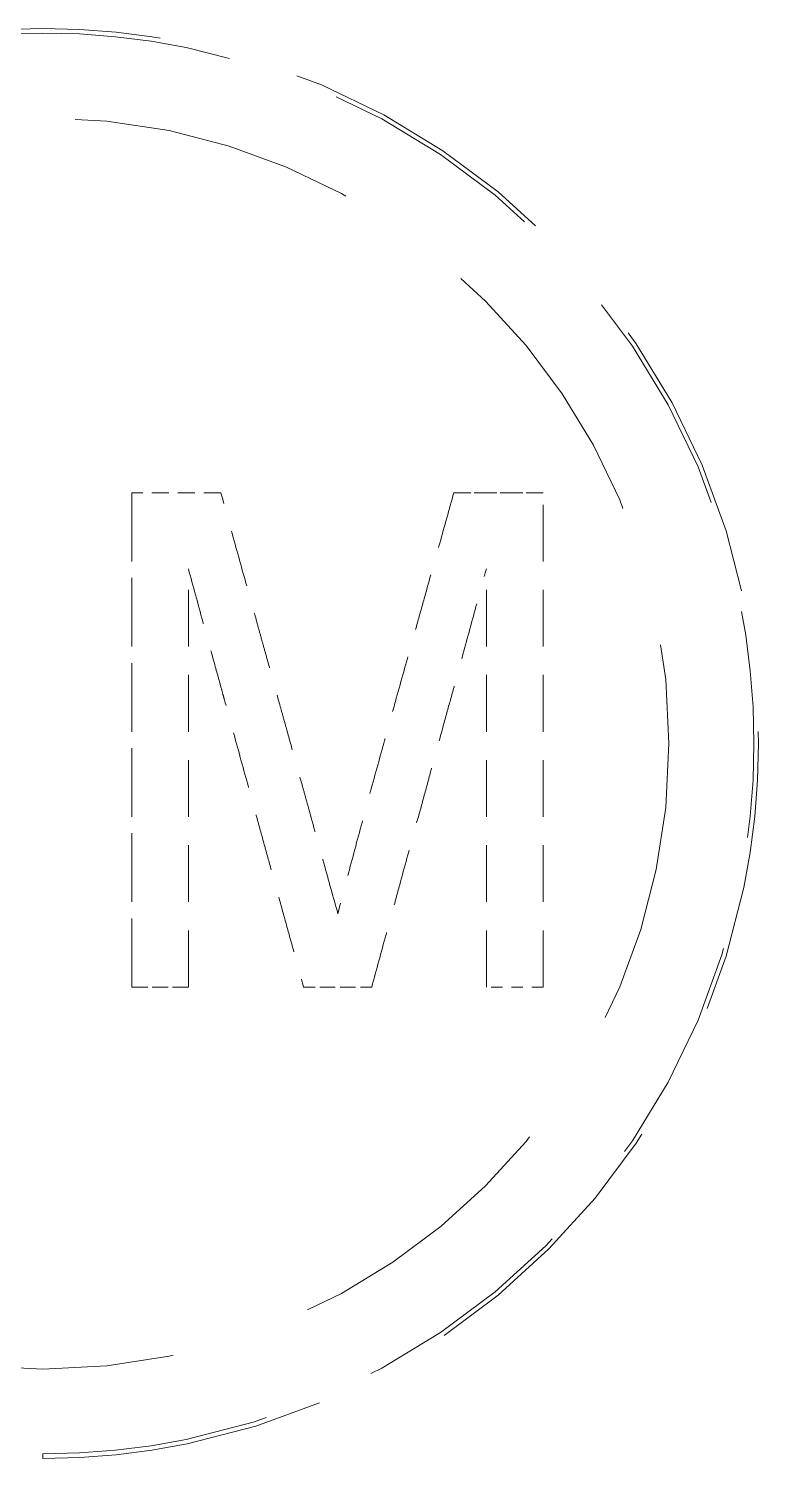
# Model space of a CAD drawing. Header units: millimetres. Extents: x 2742 to 8552, y -10326 to 2528.
# Drawn here: x 4329.72 to 4337.88, y -859.95 to -843.95 of the extents above; entities that cross this region are included whole.
import ezdxf

# ---------------------------------------------------------------- set-up
doc = ezdxf.new("R2010")
doc.units = ezdxf.units.MM
doc.linetypes.add('HIDDEN', pattern=[9.525, 6.35, -3.175])
doc.layers.add('110', color=7, linetype='Continuous', true_color=0xffffff)

msp = doc.modelspace()

# ---------------------------------------------------------------- linework, layer by layer
at = {"layer": '110', "color": 8, "linetype": 'HIDDEN', "lineweight": 18, "ltscale": 0.001}
msp.add_line((4329.884, -859.902), (4329.884, -859.952), dxfattribs=at)
at = {"layer": '110', "color": 8, "linetype": 'HIDDEN', "lineweight": 18, "ltscale": 0.5}
msp.add_circle((4329.884, -851.952), 7, dxfattribs=at)
msp.add_arc((4329.884, -851.952), 8, 270, 180, dxfattribs=at)
at = {"layer": '110', "color": 8, "linetype": 'HIDDEN', "lineweight": 18, "ltscale": 0.4}
msp.add_arc((4329.884, -851.952), 7.95, 270, 180, dxfattribs=at)
at = {"layer": '110', "color": 8, "linetype": 'HIDDEN', "lineweight": 18, "ltscale": 0.03}
for points, knots in [([(4331.874, -849.147), (4331.711, -849.147), (4331.547, -849.147), (4331.298, -849.147), (4331.214, -849.147), (4331.046, -849.147), (4330.961, -849.147), (4330.877, -849.147)], [0, 0, 0, 0, 0.5, 0.5, 0.75, 0.75, 1, 1, 1, 1]), ([(4331.874, -849.147), (4331.833, -849.147), (4331.792, -849.147), (4331.71, -849.147), (4331.668, -849.147), (4331.544, -849.147), (4331.462, -849.147), (4331.212, -849.147), (4331.045, -849.147), (4330.877, -849.147)], [0, 0, 0, 0, 0.125, 0.125, 0.25, 0.25, 0.5, 0.5, 1, 1, 1, 1])]:
    msp.add_open_spline(points, degree=3, knots=knots, dxfattribs=at)
at = {"layer": '110', "color": 8, "linetype": 'HIDDEN', "lineweight": 18, "ltscale": 0.1}
for points, knots in [([(4330.877, -849.147), (4330.877, -849.366), (4330.877, -849.586), (4330.877, -849.917), (4330.877, -850.028), (4330.877, -850.25), (4330.877, -850.362), (4330.877, -850.531), (4330.877, -850.588), (4330.877, -850.702), (4330.877, -850.759), (4330.877, -850.873), (4330.877, -850.931), (4330.877, -851.046), (4330.877, -851.105), (4330.877, -851.222), (4330.877, -851.34), (4330.877, -851.461), (4330.877, -851.553), (4330.877, -851.6), (4330.877, -851.647), (4330.877, -851.678), (4330.877, -851.694), (4330.877, -851.773), (4330.877, -851.836), (4330.877, -851.961), (4330.877, -852.024), (4330.877, -852.149), (4330.877, -852.212), (4330.877, -852.306), (4330.877, -852.337), (4330.877, -852.399), (4330.877, -852.43), (4330.877, -852.521), (4330.877, -852.582), (4330.877, -852.701), (4330.877, -852.76), (4330.877, -852.878), (4330.877, -852.936), (4330.877, -853.052), (4330.877, -853.11), (4330.877, -853.225), (4330.877, -853.282), (4330.877, -853.453), (4330.877, -853.566), (4330.877, -853.79), (4330.877, -853.902), (4330.877, -854.236), (4330.877, -854.458), (4330.877, -854.678)], [0, 0, 0, 0, 0.125, 0.125, 0.1875, 0.1875, 0.25, 0.25, 0.28125, 0.28125, 0.3125, 0.3125, 0.34375, 0.34375, 0.375, 0.375, 0.40625, 0.4375, 0.4375, 0.453125, 0.460938, 0.460938, 0.46875, 0.46875, 0.5, 0.5, 0.53125, 0.53125, 0.5625, 0.5625, 0.578125, 0.578125, 0.59375, 0.59375, 0.625, 0.625, 0.65625, 0.65625, 0.6875, 0.6875, 0.71875, 0.71875, 0.75, 0.75, 0.8125, 0.8125, 0.875, 0.875, 1, 1, 1, 1]), ([(4330.877, -854.678), (4330.877, -854.458), (4330.877, -854.237), (4330.877, -853.903), (4330.877, -853.792), (4330.877, -853.567), (4330.877, -853.454), (4330.877, -853.227), (4330.877, -853.112), (4330.877, -852.938), (4330.877, -852.88), (4330.877, -852.762), (4330.877, -852.703), (4330.877, -852.613), (4330.877, -852.583), (4330.877, -852.522), (4330.877, -852.431), (4330.877, -852.339), (4330.877, -852.215), (4330.877, -852.153), (4330.877, -852.059), (4330.877, -852.027), (4330.877, -851.964), (4330.877, -851.932), (4330.877, -851.836), (4330.877, -851.773), (4330.877, -851.648), (4330.877, -851.587), (4330.877, -851.464), (4330.877, -851.403), (4330.877, -851.313), (4330.877, -851.282), (4330.877, -851.223), (4330.877, -851.193), (4330.877, -851.104), (4330.877, -851.045), (4330.877, -850.929), (4330.877, -850.871), (4330.877, -850.7), (4330.877, -850.586), (4330.877, -850.361), (4330.877, -850.25), (4330.877, -850.027), (4330.877, -849.917), (4330.877, -849.586), (4330.877, -849.366), (4330.877, -849.147)], [0, 0, 0, 0, 0.125, 0.125, 0.1875, 0.1875, 0.25, 0.25, 0.3125, 0.3125, 0.34375, 0.34375, 0.375, 0.375, 0.390625, 0.390625, 0.40625, 0.4375, 0.4375, 0.46875, 0.46875, 0.484375, 0.484375, 0.5, 0.5, 0.53125, 0.53125, 0.5625, 0.5625, 0.59375, 0.59375, 0.609375, 0.609375, 0.625, 0.625, 0.65625, 0.65625, 0.6875, 0.6875, 0.75, 0.75, 0.8125, 0.8125, 0.875, 0.875, 1, 1, 1, 1]), ([(4333.182, -853.857), (4333.13, -853.67), (4333.077, -853.482), (4332.972, -853.101), (4332.918, -852.908), (4332.851, -852.664), (4332.837, -852.615), (4332.81, -852.517), (4332.769, -852.37), (4332.727, -852.221), (4332.672, -852.021), (4332.644, -851.921), (4332.602, -851.769), (4332.588, -851.719), (4332.56, -851.617), (4332.546, -851.567), (4332.503, -851.415), (4332.447, -851.212), (4332.391, -851.008), (4332.348, -850.856), (4332.334, -850.805), (4332.306, -850.704), (4332.264, -850.553), (4332.223, -850.404), (4332.14, -850.108), (4332.086, -849.914), (4331.979, -849.528), (4331.926, -849.337), (4331.874, -849.147)], [0, 0, 0, 0, 0.125, 0.125, 0.25, 0.25, 0.28125, 0.28125, 0.3125, 0.375, 0.375, 0.4375, 0.4375, 0.46875, 0.46875, 0.5, 0.5, 0.5625, 0.625, 0.625, 0.65625, 0.65625, 0.6875, 0.75, 0.75, 0.875, 0.875, 1, 1, 1, 1]), ([(4333.182, -853.857), (4333.13, -853.67), (4333.077, -853.482), (4332.972, -853.101), (4332.918, -852.908), (4332.851, -852.664), (4332.837, -852.615), (4332.81, -852.517), (4332.769, -852.37), (4332.727, -852.221), (4332.672, -852.021), (4332.644, -851.921), (4332.602, -851.769), (4332.588, -851.719), (4332.56, -851.617), (4332.546, -851.567), (4332.503, -851.415), (4332.447, -851.212), (4332.391, -851.008), (4332.348, -850.856), (4332.334, -850.805), (4332.306, -850.704), (4332.264, -850.553), (4332.223, -850.404), (4332.14, -850.108), (4332.086, -849.914), (4331.979, -849.528), (4331.926, -849.337), (4331.874, -849.147)], [0, 0, 0, 0, 0.125, 0.125, 0.25, 0.25, 0.28125, 0.28125, 0.3125, 0.375, 0.375, 0.4375, 0.4375, 0.46875, 0.46875, 0.5, 0.5, 0.5625, 0.625, 0.625, 0.65625, 0.65625, 0.6875, 0.75, 0.75, 0.875, 0.875, 1, 1, 1, 1]), ([(4334.478, -849.147), (4334.426, -849.334), (4334.374, -849.521), (4334.269, -849.898), (4334.215, -850.087), (4334.135, -850.374), (4334.108, -850.47), (4334.054, -850.663), (4334.027, -850.759), (4333.945, -851.051), (4333.89, -851.246), (4333.808, -851.543), (4333.78, -851.642), (4333.738, -851.792), (4333.725, -851.843), (4333.697, -851.943), (4333.683, -851.993), (4333.614, -852.244), (4333.558, -852.445), (4333.449, -852.848), (4333.395, -853.049), (4333.287, -853.453), (4333.234, -853.655), (4333.182, -853.857)], [0, 0, 0, 0, 0.125, 0.125, 0.25, 0.25, 0.3125, 0.3125, 0.375, 0.375, 0.5, 0.5, 0.5625, 0.5625, 0.59375, 0.59375, 0.625, 0.625, 0.75, 0.75, 0.875, 0.875, 1, 1, 1, 1]), ([(4334.478, -849.147), (4334.426, -849.334), (4334.374, -849.521), (4334.269, -849.898), (4334.215, -850.087), (4334.135, -850.374), (4334.108, -850.47), (4334.054, -850.663), (4334.027, -850.759), (4333.945, -851.051), (4333.89, -851.246), (4333.808, -851.543), (4333.78, -851.642), (4333.738, -851.792), (4333.725, -851.843), (4333.697, -851.943), (4333.683, -851.993), (4333.614, -852.244), (4333.558, -852.445), (4333.449, -852.848), (4333.395, -853.049), (4333.287, -853.453), (4333.234, -853.655), (4333.182, -853.857)], [0, 0, 0, 0, 0.125, 0.125, 0.25, 0.25, 0.3125, 0.3125, 0.375, 0.375, 0.5, 0.5, 0.5625, 0.5625, 0.59375, 0.59375, 0.625, 0.625, 0.75, 0.75, 0.875, 0.875, 1, 1, 1, 1]), ([(4335.477, -854.678), (4335.477, -854.565), (4335.477, -854.395), (4335.477, -854.224), (4335.477, -854.109), (4335.477, -854.052), (4335.477, -853.764), (4335.477, -853.533), (4335.477, -853.072), (4335.477, -852.84), (4335.477, -852.377), (4335.477, -852.145), (4335.477, -851.68), (4335.477, -851.447), (4335.477, -851.097), (4335.477, -850.981), (4335.477, -850.806), (4335.477, -850.747), (4335.477, -850.63), (4335.477, -850.572), (4335.477, -850.05), (4335.477, -849.596), (4335.477, -849.147)], [0, 0, 0, 0, 0.0625, 0.09375, 0.09375, 0.125, 0.125, 0.25, 0.25, 0.375, 0.375, 0.5, 0.5, 0.625, 0.625, 0.6875, 0.6875, 0.71875, 0.71875, 0.75, 0.75, 1, 1, 1, 1]), ([(4335.477, -854.678), (4335.477, -854.452), (4335.477, -854.225), (4335.477, -853.764), (4335.477, -853.533), (4335.477, -853.072), (4335.477, -852.84), (4335.477, -852.377), (4335.477, -852.145), (4335.477, -851.68), (4335.477, -851.447), (4335.477, -851.098), (4335.477, -850.981), (4335.477, -850.806), (4335.477, -850.747), (4335.477, -850.631), (4335.477, -850.572), (4335.477, -850.05), (4335.477, -849.596), (4335.477, -849.147)], [0, 0, 0, 0, 0.125, 0.125, 0.25, 0.25, 0.375, 0.375, 0.5, 0.5, 0.625, 0.625, 0.6875, 0.6875, 0.71875, 0.71875, 0.75, 0.75, 1, 1, 1, 1]), ([(4331.51, -849.997), (4331.563, -850.191), (4331.617, -850.387), (4331.699, -850.685), (4331.726, -850.784), (4331.782, -850.985), (4331.809, -851.086), (4331.852, -851.239), (4331.873, -851.316), (4331.894, -851.393), (4331.908, -851.445), (4331.915, -851.471), (4331.951, -851.6), (4331.979, -851.703), (4332.063, -852.008), (4332.118, -852.208), (4332.187, -852.456), (4332.2, -852.506), (4332.227, -852.604), (4332.241, -852.654), (4332.281, -852.801), (4332.308, -852.898), (4332.361, -853.09), (4332.387, -853.186), (4332.44, -853.376), (4332.466, -853.471), (4332.518, -853.659), (4332.543, -853.753), (4332.595, -853.94), (4332.621, -854.033), (4332.697, -854.311), (4332.748, -854.495), (4332.799, -854.678)], [0, 0, 0, 0, 0.125, 0.125, 0.1875, 0.1875, 0.25, 0.25, 0.28125, 0.296875, 0.296875, 0.3125, 0.3125, 0.375, 0.375, 0.5, 0.5, 0.53125, 0.53125, 0.5625, 0.5625, 0.625, 0.625, 0.6875, 0.6875, 0.75, 0.75, 0.8125, 0.8125, 0.875, 0.875, 1, 1, 1, 1]), ([(4331.51, -849.997), (4331.563, -850.191), (4331.617, -850.387), (4331.699, -850.685), (4331.726, -850.784), (4331.782, -850.985), (4331.809, -851.086), (4331.852, -851.239), (4331.873, -851.316), (4331.894, -851.393), (4331.908, -851.445), (4331.915, -851.471), (4331.951, -851.6), (4331.979, -851.703), (4332.063, -852.008), (4332.118, -852.208), (4332.187, -852.456), (4332.2, -852.506), (4332.227, -852.604), (4332.241, -852.654), (4332.281, -852.801), (4332.308, -852.898), (4332.361, -853.09), (4332.387, -853.186), (4332.44, -853.376), (4332.466, -853.471), (4332.518, -853.659), (4332.543, -853.753), (4332.595, -853.94), (4332.621, -854.033), (4332.697, -854.311), (4332.748, -854.495), (4332.799, -854.678)], [0, 0, 0, 0, 0.125, 0.125, 0.1875, 0.1875, 0.25, 0.25, 0.28125, 0.296875, 0.296875, 0.3125, 0.3125, 0.375, 0.375, 0.5, 0.5, 0.53125, 0.53125, 0.5625, 0.5625, 0.625, 0.625, 0.6875, 0.6875, 0.75, 0.75, 0.8125, 0.8125, 0.875, 0.875, 1, 1, 1, 1]), ([(4331.51, -854.678), (4331.51, -854.586), (4331.51, -854.494), (4331.51, -854.309), (4331.51, -854.216), (4331.51, -854.03), (4331.51, -853.937), (4331.51, -853.749), (4331.51, -853.654), (4331.51, -853.464), (4331.51, -853.368), (4331.51, -853.175), (4331.51, -853.078), (4331.51, -852.93), (4331.51, -852.881), (4331.51, -852.781), (4331.51, -852.731), (4331.51, -852.58), (4331.51, -852.479), (4331.51, -852.276), (4331.51, -852.174), (4331.51, -851.968), (4331.51, -851.865), (4331.51, -851.735), (4331.51, -851.709), (4331.51, -851.657), (4331.51, -851.58), (4331.51, -851.503), (4331.51, -851.351), (4331.51, -851.251), (4331.51, -851.053), (4331.51, -850.856), (4331.51, -850.663), (4331.51, -850.518), (4331.51, -850.47), (4331.51, -850.375), (4331.51, -850.327), (4331.51, -850.185), (4331.51, -850.091), (4331.51, -849.997)], [0, 0, 0, 0, 0.0625, 0.0625, 0.125, 0.125, 0.1875, 0.1875, 0.25, 0.25, 0.3125, 0.3125, 0.375, 0.375, 0.40625, 0.40625, 0.4375, 0.4375, 0.5, 0.5, 0.5625, 0.5625, 0.625, 0.625, 0.640625, 0.640625, 0.65625, 0.6875, 0.6875, 0.75, 0.75, 0.8125, 0.875, 0.875, 0.90625, 0.90625, 0.9375, 0.9375, 1, 1, 1, 1]), ([(4331.51, -854.678), (4331.51, -854.495), (4331.51, -854.31), (4331.51, -854.031), (4331.51, -853.937), (4331.51, -853.748), (4331.51, -853.653), (4331.51, -853.463), (4331.51, -853.367), (4331.51, -853.174), (4331.51, -852.979), (4331.51, -852.781), (4331.51, -852.58), (4331.51, -852.479), (4331.51, -852.35), (4331.51, -852.324), (4331.51, -852.272), (4331.51, -852.194), (4331.51, -852.117), (4331.51, -851.962), (4331.51, -851.859), (4331.51, -851.655), (4331.51, -851.553), (4331.51, -851.4), (4331.51, -851.349), (4331.51, -851.248), (4331.51, -851.197), (4331.51, -851.047), (4331.51, -850.948), (4331.51, -850.753), (4331.51, -850.656), (4331.51, -850.466), (4331.51, -850.371), (4331.51, -850.183), (4331.51, -850.09), (4331.51, -849.997)], [0, 0, 0, 0, 0.125, 0.125, 0.1875, 0.1875, 0.25, 0.25, 0.3125, 0.3125, 0.375, 0.4375, 0.4375, 0.5, 0.5, 0.515625, 0.515625, 0.53125, 0.5625, 0.5625, 0.625, 0.625, 0.6875, 0.6875, 0.71875, 0.71875, 0.75, 0.75, 0.8125, 0.8125, 0.875, 0.875, 0.9375, 0.9375, 1, 1, 1, 1]), ([(4333.56, -854.678), (4333.613, -854.484), (4333.666, -854.288), (4333.747, -853.993), (4333.774, -853.894), (4333.829, -853.696), (4333.856, -853.597), (4333.937, -853.299), (4333.992, -853.1), (4334.073, -852.802), (4334.101, -852.703), (4334.155, -852.504), (4334.182, -852.405), (4334.263, -852.109), (4334.317, -851.913), (4334.397, -851.62), (4334.424, -851.523), (4334.477, -851.329), (4334.504, -851.232), (4334.583, -850.943), (4334.635, -850.752), (4334.739, -850.373), (4334.79, -850.184), (4334.842, -849.997)], [0, 0, 0, 0, 0.125, 0.125, 0.1875, 0.1875, 0.25, 0.25, 0.375, 0.375, 0.4375, 0.4375, 0.5, 0.5, 0.625, 0.625, 0.6875, 0.6875, 0.75, 0.75, 0.875, 0.875, 1, 1, 1, 1]), ([(4333.56, -854.678), (4333.613, -854.484), (4333.666, -854.288), (4333.747, -853.993), (4333.774, -853.894), (4333.829, -853.696), (4333.856, -853.597), (4333.937, -853.299), (4333.992, -853.1), (4334.073, -852.802), (4334.101, -852.703), (4334.155, -852.504), (4334.182, -852.405), (4334.263, -852.109), (4334.317, -851.913), (4334.397, -851.62), (4334.424, -851.523), (4334.477, -851.329), (4334.504, -851.232), (4334.583, -850.943), (4334.635, -850.752), (4334.739, -850.373), (4334.79, -850.184), (4334.842, -849.997)], [0, 0, 0, 0, 0.125, 0.125, 0.1875, 0.1875, 0.25, 0.25, 0.375, 0.375, 0.4375, 0.4375, 0.5, 0.5, 0.625, 0.625, 0.6875, 0.6875, 0.75, 0.75, 0.875, 0.875, 1, 1, 1, 1]), ([(4334.842, -854.678), (4334.842, -854.583), (4334.842, -854.44), (4334.842, -854.296), (4334.842, -854.2), (4334.842, -854.152), (4334.842, -853.91), (4334.842, -853.717), (4334.842, -853.328), (4334.842, -853.134), (4334.842, -852.743), (4334.842, -852.548), (4334.842, -852.155), (4334.842, -851.958), (4334.842, -851.662), (4334.842, -851.563), (4334.842, -851.415), (4334.842, -851.365), (4334.842, -851.266), (4334.842, -851.217), (4334.842, -850.77), (4334.842, -850.381), (4334.842, -849.997)], [0, 0, 0, 0, 0.0625, 0.09375, 0.09375, 0.125, 0.125, 0.25, 0.25, 0.375, 0.375, 0.5, 0.5, 0.625, 0.625, 0.6875, 0.6875, 0.71875, 0.71875, 0.75, 0.75, 1, 1, 1, 1]), ([(4334.842, -854.678), (4334.842, -854.488), (4334.842, -854.297), (4334.842, -853.91), (4334.842, -853.717), (4334.842, -853.328), (4334.842, -853.134), (4334.842, -852.743), (4334.842, -852.548), (4334.842, -852.155), (4334.842, -851.762), (4334.842, -851.366), (4334.842, -851.068), (4334.842, -850.969), (4334.842, -850.773), (4334.842, -850.479), (4334.842, -850.189), (4334.842, -849.997)], [0, 0, 0, 0, 0.125, 0.125, 0.25, 0.25, 0.375, 0.375, 0.5, 0.5, 0.625, 0.75, 0.75, 0.8125, 0.8125, 0.875, 1, 1, 1, 1])]:
    msp.add_open_spline(points, degree=3, knots=knots, dxfattribs=at)
at = {"layer": '110', "color": 8, "linetype": 'HIDDEN', "lineweight": 18, "ltscale": 0.03}
for points in [[(4334.478, -849.147), (4334.812, -849.147), (4335.145, -849.147), (4335.477, -849.147)], [(4335.477, -849.147), (4335.145, -849.147), (4334.812, -849.147), (4334.478, -849.147)]]:
    msp.add_open_spline(points, degree=3, dxfattribs=at)
at = {"layer": '110', "color": 8, "linetype": 'HIDDEN', "lineweight": 18, "ltscale": 0.02}
for points, knots in [([(4330.877, -854.678), (4330.93, -854.678), (4330.984, -854.678), (4331.09, -854.678), (4331.143, -854.678), (4331.301, -854.678), (4331.406, -854.678), (4331.51, -854.678)], [0, 0, 0, 0, 0.25, 0.25, 0.5, 0.5, 1, 1, 1, 1]), ([(4331.51, -854.678), (4331.457, -854.678), (4331.405, -854.678), (4331.3, -854.678), (4331.142, -854.678), (4330.983, -854.678), (4330.877, -854.678)], [0, 0, 0, 0, 0.25, 0.25, 0.5, 1, 1, 1, 1]), ([(4332.799, -854.678), (4332.927, -854.678), (4333.054, -854.678), (4333.308, -854.678), (4333.434, -854.678), (4333.56, -854.678)], [0, 0, 0, 0, 0.5, 0.5, 1, 1, 1, 1]), ([(4333.56, -854.678), (4333.434, -854.678), (4333.307, -854.678), (4333.054, -854.678), (4332.927, -854.678), (4332.799, -854.678)], [0, 0, 0, 0, 0.5, 0.5, 1, 1, 1, 1])]:
    msp.add_open_spline(points, degree=3, knots=knots, dxfattribs=at)
msp.add_open_spline([(4335.477, -854.678), (4335.266, -854.678), (4335.054, -854.678), (4334.842, -854.678)], degree=3, dxfattribs=at)

doc.saveas('drawing.dxf')
